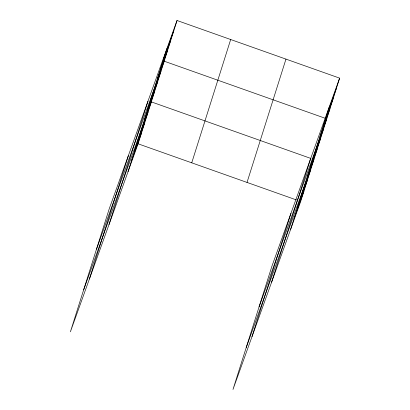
<?xml version="1.0" encoding="UTF-8"?>
<svg xmlns="http://www.w3.org/2000/svg" width="410" height="410" viewBox="0 0 410 410"><rect width="100%" height="100%" fill="white"/><g stroke="black" fill="none" stroke-linecap="round" stroke-linejoin="round"><path stroke-width="0.61" d="M89.406 279.01L128.35 155.703M109.009 224.557L147.954 101.249M128.038 171.708L166.983 48.4M177.028 20.5L109.321 208.552L70.376 331.864L138.083 143.808L177.028 20.5L339.623 78.136L300.679 201.448L232.972 389.5L271.917 266.192L339.623 78.136M191.736 162.832L230.681 39.519M247.02 182.424L285.965 59.117M252.001 336.651L290.946 213.338M271.604 282.198L310.549 158.89M290.634 229.344L329.579 106.036M163.769 58.574L173.814 30.673M160.556 68.747L170.601 40.846M157.343 78.92L167.388 51.019M96.473 249.244L164.174 61.192L326.77 118.828L259.069 306.885M150.916 99.266L160.961 71.366M147.702 109.439L157.748 81.539M144.489 119.612L154.534 91.712M83.619 289.937L151.321 101.885L310.939 158.465M137.97 140.266L148.01 112.366M134.659 150.747L144.704 122.846M131.349 161.227L141.394 133.327M326.365 116.209L336.41 88.309M323.152 126.382L333.197 98.482M319.938 136.556L329.983 108.655M313.512 156.902L323.557 129.001M310.298 167.075L320.343 139.174M307.085 177.248L317.13 149.348M246.215 347.577L313.916 159.521L312.728 159.1M300.566 197.902L310.611 170.001M297.255 208.382L307.3 180.482M293.944 218.863L303.989 190.963M138.083 143.808L296.507 199.967M299.484 201.023L300.679 201.448"/></g></svg>
